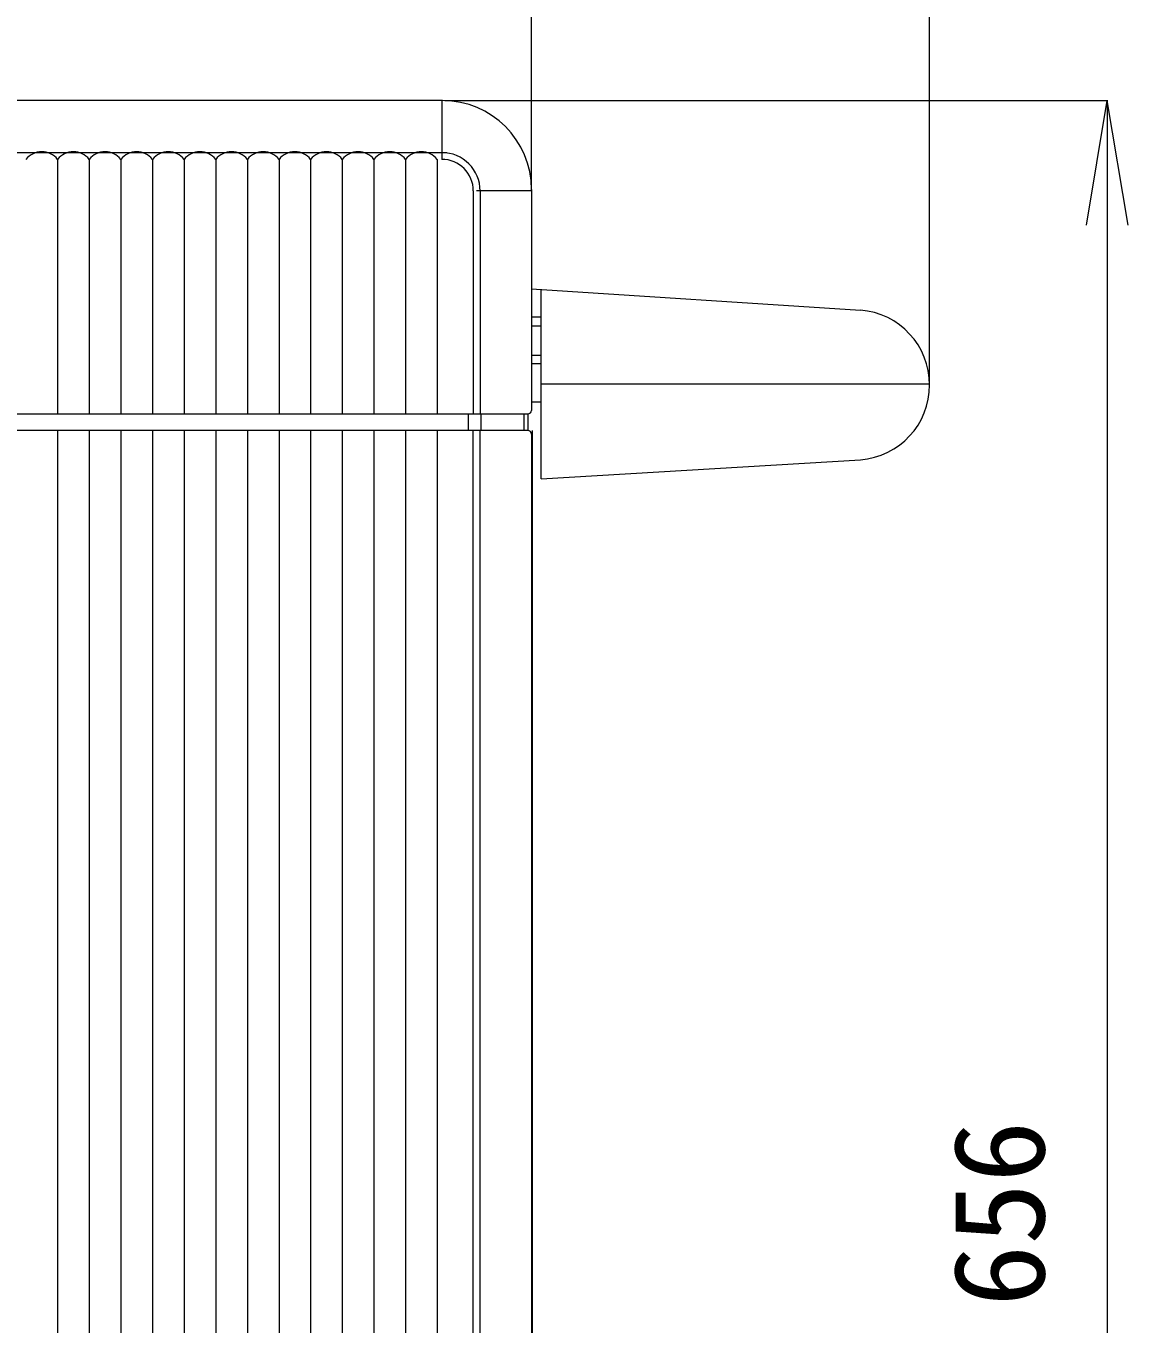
# Model space of a CAD drawing. Units: millimetres, scale not verified. Extents: x -3747 to 1485, y -1050 to 1050.
# Drawn here: x -180.4 to 129.7, y -50.8 to 314.4 of the extents above; entities that cross this region are included whole.
import ezdxf
from ezdxf.enums import TextEntityAlignment as Align

# ---------------------------------------------------------------- set-up
doc = ezdxf.new("R2010")
doc.units = ezdxf.units.MM
doc.header["$LTSCALE"] = 10
doc.layers.add('0-0_0', color=7, linetype='Continuous', lineweight=18)
doc.layers.add('0-5_建築図', color=7, linetype='Continuous', lineweight=18)
doc.styles.add('ＭＳ ゴシック', font='')
doc.styles.get('ＭＳ ゴシック').set_extended_font_data('MS Gothic')

msp = doc.modelspace()

# ---------------------------------------------------------------- linework, layer by layer
at = {"layer": '0-0_0'}
for p, q in [((-38.15, 267.97), (-38.15, 393.57)), ((73.85, 213.73), (73.85, 393.57)), ((-63.15, 293.4), (-465.15, 293.4)), ((-63.41, 293.39), (-63.41, 276.87)), ((-62.52, 293.39), (124.03, 293.39)), ((118.02, 258.39), (123.85, 293.39)), ((-465.78, 278.78), (-61.94, 278.78)), ((-54.51, 267.97), (-54.51, 205.25)), ((-38.15, 267.97), (-53.62, 267.97)), ((-52.61, 267.97), (-52.61, 205.25)), ((-38.15, 268.4), (-38.15, 206.25)), ((123.85, 258.39), (123.85, -327.6)), ((-38.15, 240.46), (54.4, 234.45)), ((-35.44, 187.03), (-35.44, 240.29)), ((-38.15, 232.59), (-35.44, 232.59)), ((-38.15, 230.05), (-35.44, 230.05)), ((-38.15, 221.78), (-35.44, 221.78)), ((-38.15, 219.45), (-35.44, 219.45)), ((-35.44, 213.73), (73.85, 213.73)), ((-38.15, 208.65), (-35.44, 208.65)), ((-489.15, 205.25), (-39.15, 205.25)), ((-56, 205.25), (-56, 200.59)), ((-52.39, 205.25), (-52.39, 200.59)), ((-40.32, 205.25), (-40.32, 200.59)), ((-39.15, 205.25), (-39.15, 200.59)), ((-39.15, 200.59), (-489.15, 200.59)), ((-54.51, -350.6), (-54.51, 200.59)), ((-52.61, -350.6), (-52.61, 200.59)), ((-38.15, 199.59), (-38.15, -349.6)), ((-35.44, 187.03), (54.4, 192.33))]:
    msp.add_line(p, q, dxfattribs=at)
msp.add_lwpolyline([(129.68, 258.39), (123.85, 293.39), (123.85, 258.39)], dxfattribs=at)
for centre, radius, start, end in [((-63.15, 268.4), 25, 0, 90), ((-63.15, 268.4), 25, 0, 90), ((-63.41, 267.97), 10.81, 0, 90), ((-63.41, 267.97), 8.9, 0, 90), ((52.73, 213.39), 21.12, 274.529, 85.471), ((-39.15, 206.25), 1, 270, 0), ((-39.15, 199.59), 1, 0, 90)]:
    msp.add_arc(centre, radius, start, end, dxfattribs=at)
at = {"layer": '0-5_建築図'}
for p, q in [((-171.47, 276.87), (-171.47, 205.25)), ((-162.57, 276.87), (-162.57, 205.25)), ((-153.68, 276.87), (-153.68, 205.25)), ((-144.78, 276.87), (-144.78, 205.25)), ((-135.88, 276.87), (-135.88, 205.25)), ((-126.98, 276.87), (-126.98, 205.25)), ((-118.08, 276.87), (-118.08, 205.25)), ((-109.18, 276.87), (-109.18, 205.25)), ((-100.28, 276.87), (-100.28, 205.25)), ((-91.38, 276.87), (-91.38, 205.25)), ((-82.48, 276.87), (-82.48, 205.25)), ((-73.58, 276.87), (-73.58, 205.25)), ((-64.68, 276.87), (-64.68, 205.25)), ((-171.47, 200.59), (-171.47, -350.6)), ((-171.47, 200.59), (-171.47, -350.6)), ((-162.57, 200.59), (-162.57, -350.6)), ((-162.57, 200.59), (-162.57, -350.6)), ((-153.68, 200.59), (-153.68, -350.6)), ((-153.68, 200.59), (-153.68, -350.6)), ((-144.78, 200.59), (-144.78, -350.6)), ((-144.78, 200.59), (-144.78, -350.6)), ((-135.88, 200.59), (-135.88, -350.6)), ((-135.88, 200.59), (-135.88, -350.6)), ((-126.98, 200.59), (-126.98, -350.6)), ((-126.98, 200.59), (-126.98, -350.6)), ((-118.08, 200.59), (-118.08, -350.6)), ((-118.08, 200.59), (-118.08, -350.6)), ((-109.18, 200.59), (-109.18, -350.6)), ((-109.18, 200.59), (-109.18, -350.6)), ((-100.28, 200.59), (-100.28, -350.6)), ((-100.28, 200.59), (-100.28, -350.6)), ((-91.38, 200.59), (-91.38, -350.6)), ((-91.38, 200.59), (-91.38, -350.6)), ((-82.48, 200.59), (-82.48, -350.6)), ((-82.48, 200.59), (-82.48, -350.6)), ((-73.58, 200.59), (-73.58, -350.6)), ((-73.58, 200.59), (-73.58, -350.6)), ((-64.68, 200.59), (-64.68, -350.6)), ((-64.68, 200.59), (-64.68, -350.6)), ((-37.99, 200.59), (-37.99, -350.6)), ((-37.99, 200.59), (-37.99, -350.6))]:
    msp.add_line(p, q, dxfattribs=at)
for centre in [(-175.92, 273.26), (-167.02, 273.26), (-158.12, 273.26), (-149.23, 273.26), (-140.33, 273.26), (-131.43, 273.26), (-122.53, 273.26), (-113.63, 273.26), (-104.73, 273.26), (-95.83, 273.26), (-86.93, 273.26), (-78.03, 273.26), (-69.13, 273.26)]:
    msp.add_arc(centre, 5.73, 39.044, 140.956, dxfattribs=at)

# ---------------------------------------------------------------- texts
at = {"layer": '0-0_0', "style": 'ＭＳ ゴシック'}
msp.add_text('656', height=25.66, rotation=90, dxfattribs=at).set_placement((113.85, -45.96), align=Align.BOTTOM_LEFT)

doc.saveas('drawing.dxf')
